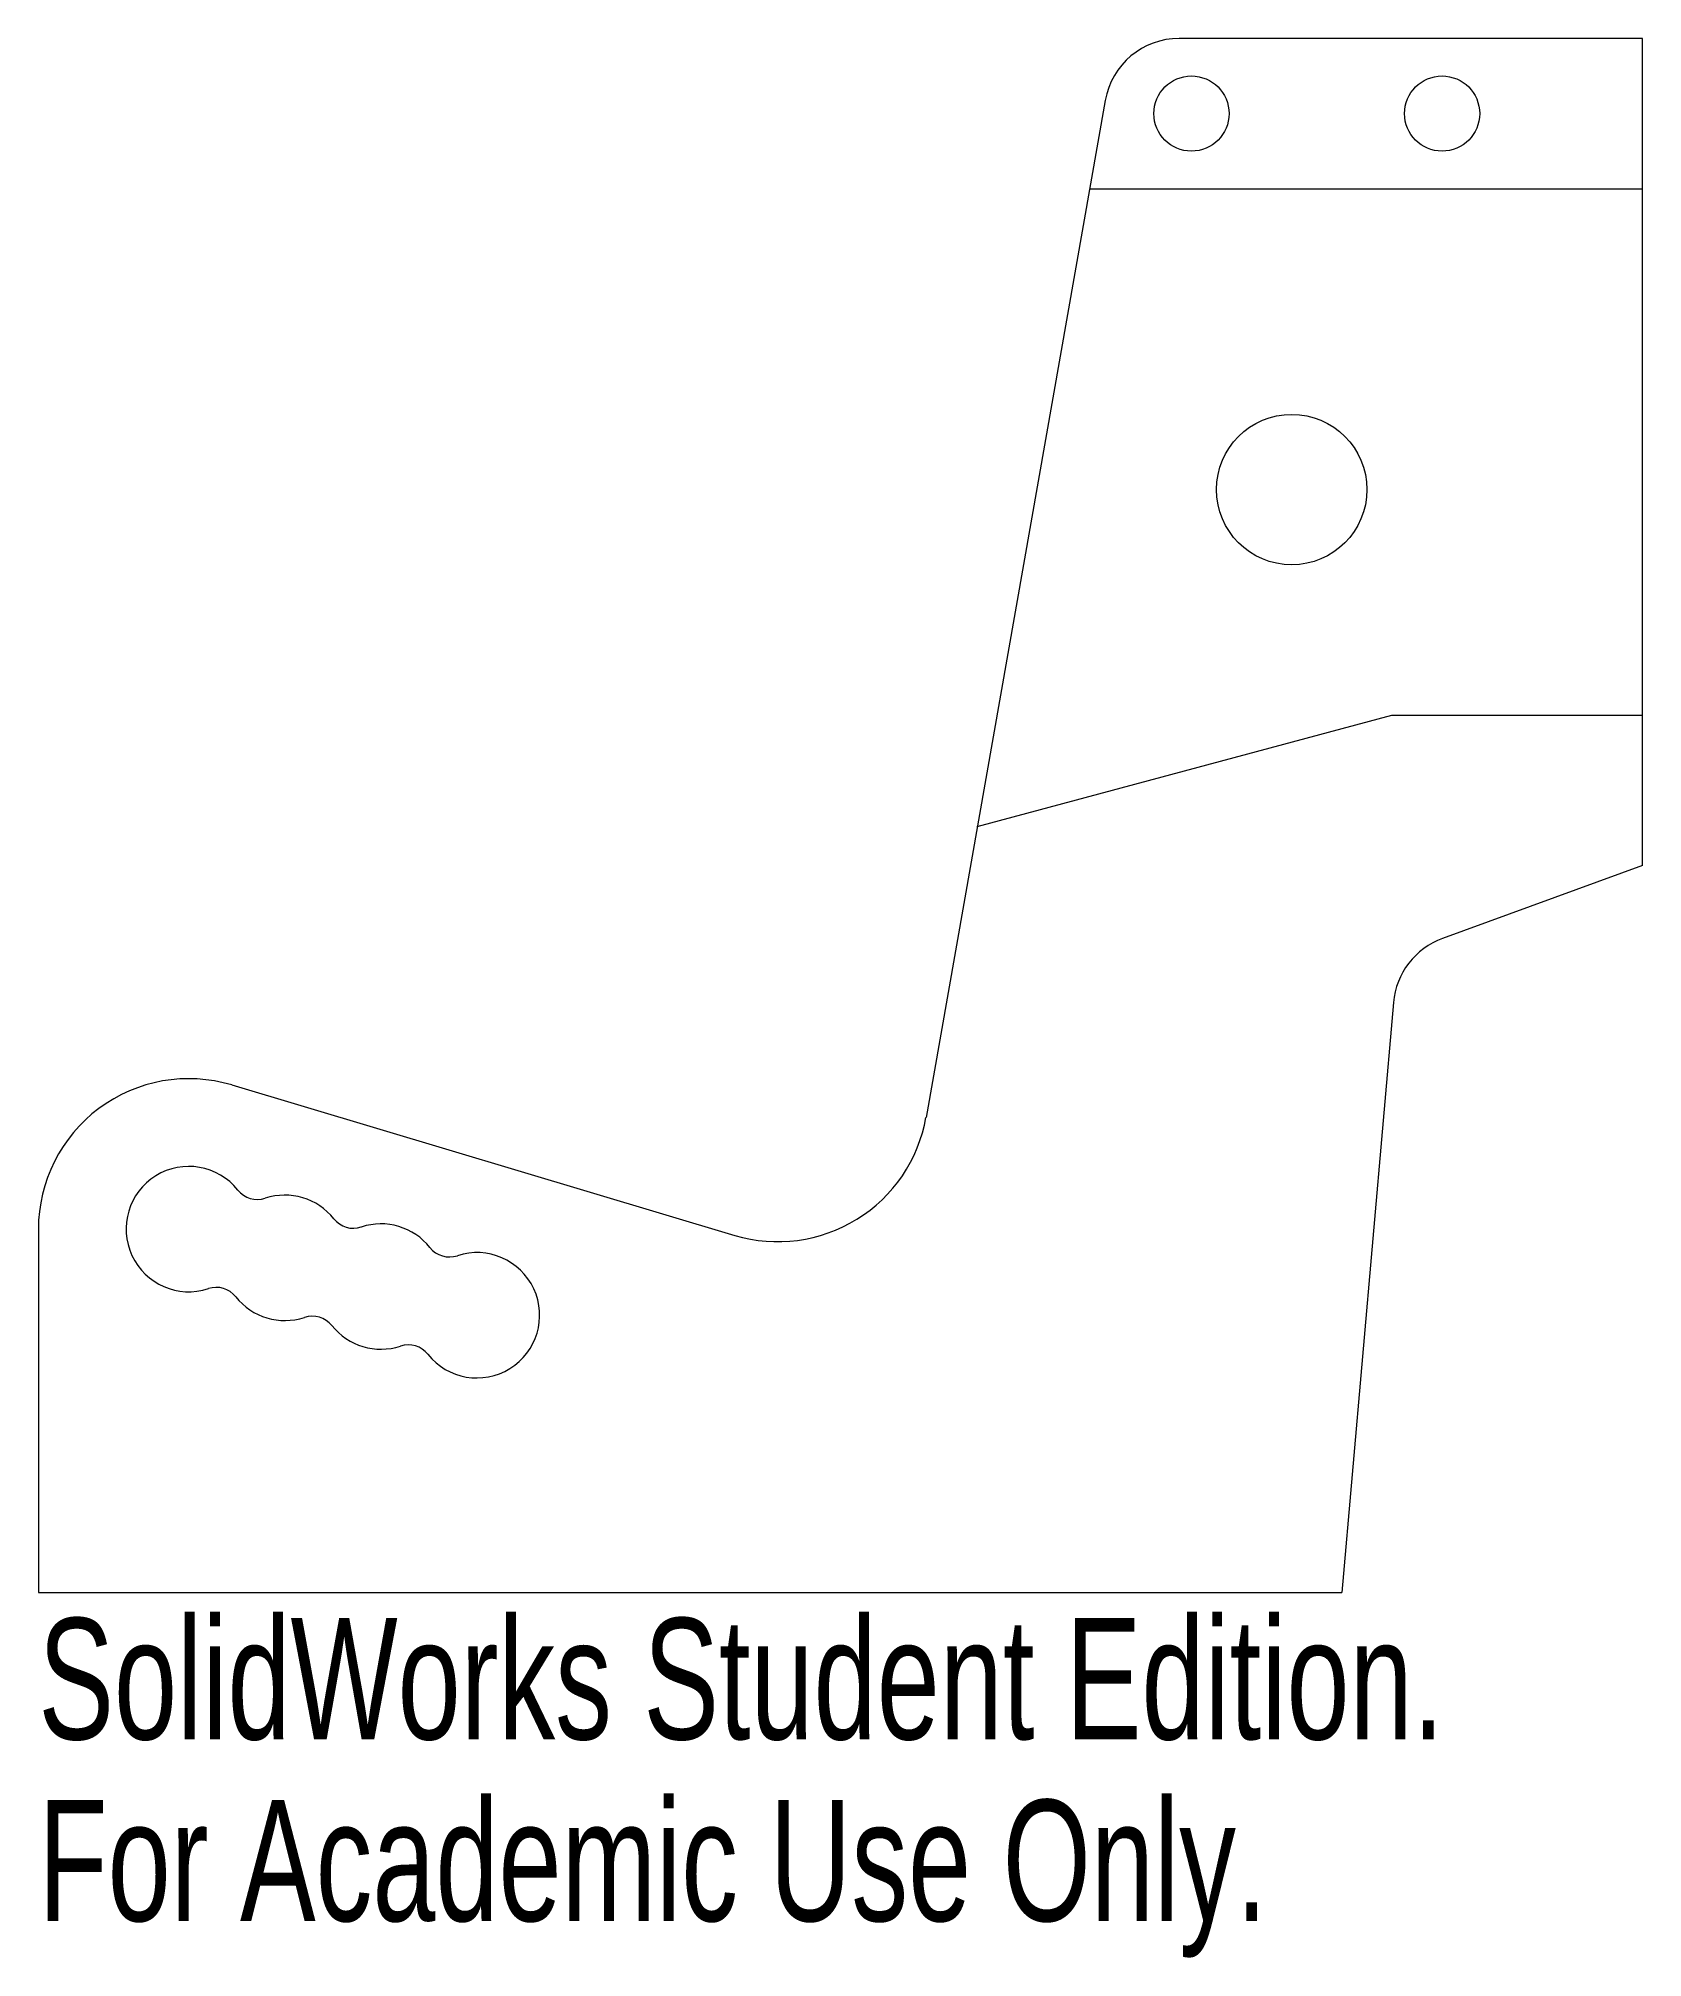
# Model space of a CAD drawing. Header units: millimetres. Extents: x 0 to 64, y -14.6 to 62.
import ezdxf

# ---------------------------------------------------------------- set-up
doc = ezdxf.new("R2010")
doc.units = ezdxf.units.MM
doc.styles.add('SLDTEXTSTYLE0', font='TXT', dxfattribs={"width": 0.7})

msp = doc.modelspace()

# ---------------------------------------------------------------- linework, layer by layer
at = {"color": 7, "linetype": 'Continuous', "lineweight": 15}
for p, q in [((64, 62), (45.517, 62)), ((64, 29), (64, 62)), ((42.563, 59.521), (35.411, 18.958)), ((41.942, 56), (64, 56)), ((37.458, 30.567), (54, 35)), ((54, 35), (64, 35)), ((64, 29), (56.022, 26.096)), ((54.059, 23.539), (52, 0)), ((7.718, 20.249), (27.783, 14.251)), ((0, 14.5), (0, 0)), ((0, 0), (52, 0))]:
    msp.add_line(p, q, dxfattribs=at)
for centre, radius in [((46, 59), 1.5), ((56, 59), 1.5), ((50, 44), 3)]:
    msp.add_circle(centre, radius, dxfattribs=at)
for centre, radius, start, end in [((45.517, 59), 3, 90, 170), ((57.048, 23.277), 3, 110, 175), ((6, 14.5), 6, 73.3588, 180), ((29.502, 20), 6, 253.3588, 350), ((6, 14.5), 2.5, 38.5089, 288.20871), ((8.739, 16.679), 1, 218.5089, 288.20871), ((9.832, 13.354), 2.5, 38.5089, 108.20871), ((12.571, 15.534), 1, 218.5089, 288.20871), ((13.665, 12.209), 2.5, 38.5089, 108.20871), ((17.497, 11.063), 2.5, 218.5089, 108.20871), ((16.404, 14.388), 1, 218.5089, 288.20871), ((7.094, 11.175), 1, 38.5089, 108.20871), ((9.832, 13.354), 2.5, 218.5089, 288.20871), ((10.926, 10.03), 1, 38.5089, 108.20871), ((13.665, 12.209), 2.5, 218.5089, 288.20871), ((14.759, 8.884), 1, 38.5089, 108.20871)]:
    msp.add_arc(centre, radius, start, end, dxfattribs=at)

# ---------------------------------------------------------------- texts
at = {"color": 7, "linetype": 'Continuous', "char_height": 4.83362, "attachment_point": 1, "style": 'SLDTEXTSTYLE0'}
for s, insert in [('SolidWorks Student Edition.', (0, -1.02)), ('For Academic Use Only.', (0, -8.27))]:
    msp.add_mtext(s, dxfattribs=dict(at, insert=insert))

doc.saveas('drawing.dxf')
